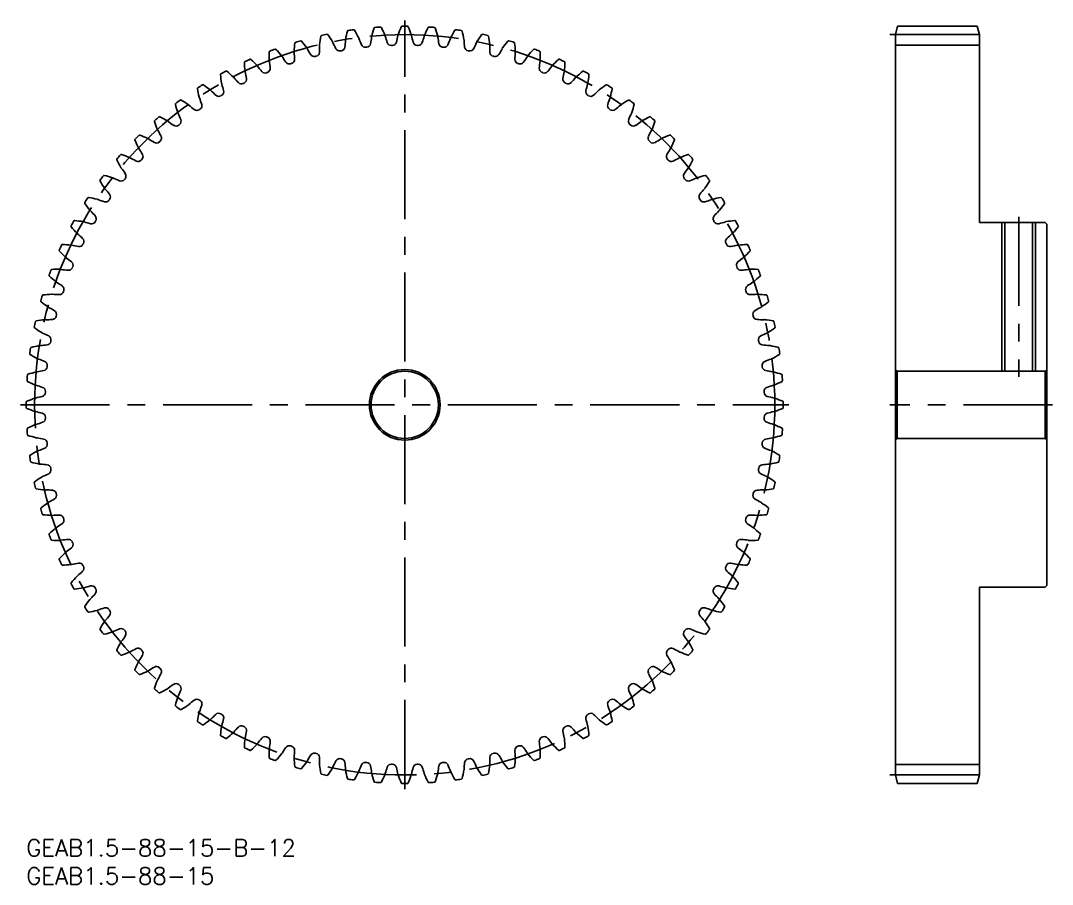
# Model space of a CAD drawing. Extents: x -1 to 183, y -8 to 146.
import ezdxf

# ---------------------------------------------------------------- set-up
doc = ezdxf.new("R2010")
doc.units = 0
doc.header["$LTSCALE"] = 0.5
doc.linetypes.add('CENTER', pattern=[50.8, 31.75, -6.35, 6.35, -6.35])
for name, color, linetype in [('MSM_CENTER', 1, 'CENTER'), ('MSM_CONTINUOUS', 7, 'CONTINUOUS'), ('MSM_NARROW', 5, 'CONTINUOUS'), ('MSM_PART_NUMBER', 7, 'CONTINUOUS')]:
    doc.layers.add(name, color=color, linetype=linetype)
doc.styles.get("Standard").update_dxf_attribs({"font": 'txt.shx', "height": 1, "bigfont": 'bigfont.shx'})

# ---------------------------------------------------------------- blocks, each defined once
blk = doc.blocks.new('*U2')
at = {"layer": 'MSM_PART_NUMBER'}
blk.add_text('GEAB1.5-88-15-B-12', height=3, dxfattribs=at).set_placement((0, -3))
blk = doc.blocks.new('*U3')
at = {"layer": 'MSM_PART_NUMBER'}
blk.add_text('GEAB1.5-88-15', height=3, dxfattribs=at).set_placement((0, -8))

msp = doc.modelspace()

# ---------------------------------------------------------------- linework, layer by layer
at = {"layer": 'MSM_CENTER'}
for p, q in [((67.5, 9), (67.5, 146)), ((154, 143.5), (171, 143.5)), ((177, 111), (177, 82.5)), ((-1, 77.5), (136, 77.5)), ((183, 77.5), (154, 77.5)), ((154, 11.5), (171, 11.5))]:
    msp.add_line(p, q, dxfattribs=at)
msp.add_circle((67.5, 77.5), 66, dxfattribs=at)
at = {"layer": 'MSM_CONTINUOUS'}
for p, q in [((155.4, 145), (155, 143.5)), ((169.6, 145), (155.4, 145)), ((170, 143.5), (169.6, 145)), ((155, 143.5), (155, 11.5)), ((170, 110), (170, 143.5)), ((170, 141.62), (155, 141.62)), ((181.7, 110), (170, 110)), ((174.54, 110), (174.54, 83.5)), ((179.46, 110), (179.46, 83.5)), ((182, 109.7), (181.7, 110)), ((182, 45.3), (182, 109.7)), ((155, 83.8), (155.3, 83.5)), ((155.3, 83.5), (155.3, 71.5)), ((181.7, 83.5), (155.3, 83.5)), ((181.7, 83.5), (182, 83.8)), ((181.7, 83.5), (181.7, 71.5)), ((155.3, 71.5), (155, 71.2)), ((155.3, 71.5), (181.7, 71.5)), ((182, 71.2), (181.7, 71.5)), ((170, 11.5), (170, 45)), ((170, 45), (181.7, 45)), ((181.7, 45), (182, 45.3)), ((170, 13.37), (155, 13.37)), ((155.4, 10), (155, 11.5)), ((170, 11.5), (169.6, 10)), ((169.6, 10), (155.4, 10))]:
    msp.add_line(p, q, dxfattribs=at)
for radius in [6.3, 6]:
    msp.add_circle((67.5, 77.5), radius, dxfattribs=at)
for centre, radius, start, end in [((67.5, 77.5), 67.5, 101.8497, 102.6957), ((53.67, 143.41), 0.15, 35.2028, 101.8497), ((78.55, 138.53), 22, 165.2517, 169.2045), ((57.42, 144.09), 0.15, 98.6048, 165.2517), ((67.5, 77.5), 67.5, 97.7588, 98.6048), ((58.41, 144.23), 0.15, 31.1119, 97.7588), ((39.7, 132.94), 22, 27.1591, 31.1119), ((82.88, 137.59), 22, 161.1608, 165.1136), ((62.2, 144.64), 0.15, 94.5139, 161.1608), ((67.5, 77.5), 67.5, 93.6679, 94.5139), ((63.19, 144.71), 0.15, 27.021, 93.6679), ((43.73, 134.79), 22, 23.0682, 27.021), ((87.13, 136.34), 22, 157.0699, 161.0227), ((67, 144.85), 0.15, 90.423, 157.0699), ((67.5, 77.5), 67.5, 89.577, 90.423), ((68, 144.85), 0.15, 22.9301, 89.577), ((47.87, 136.34), 22, 18.9773, 22.9301), ((91.27, 134.79), 22, 152.979, 156.9318), ((71.81, 144.71), 0.15, 86.3321, 152.979), ((67.5, 77.5), 67.5, 85.4861, 86.3321), ((72.8, 144.64), 0.15, 18.8392, 85.4861), ((52.12, 137.59), 22, 14.8864, 18.8392), ((95.3, 132.94), 22, 148.8881, 152.8409), ((76.59, 144.23), 0.15, 82.2412, 148.8881), ((67.5, 77.5), 67.5, 81.3952, 82.2412), ((77.58, 144.09), 0.15, 14.7483, 81.3952), ((56.45, 138.53), 22, 10.7955, 14.7483), ((81.33, 143.41), 0.15, 78.1503, 144.7972), ((67.5, 77.5), 67.5, 77.3043, 78.1503), ((69.76, 139.48), 22, 173.4335, 177.3864), ((48.05, 141.98), 0.15, 106.7866, 173.4335), ((67.5, 77.5), 67.5, 105.9406, 106.7866), ((49, 142.26), 0.15, 39.2937, 105.9406), ((32.09, 128.42), 22, 35.3409, 39.2937), ((53.56, 141.59), 1.25, 173.2953, 180.8849), ((74.17, 139.16), 22, 169.3426, 173.2955), ((52.7, 143.2), 0.15, 102.6957, 169.3426), ((35.82, 130.82), 22, 31.25, 35.2028), ((53.56, 141.59), 1.25, 23.6605, 31.2502), ((72.61, 149.93), 19.56, 203.6604, 207.233), ((37.4, 143.58), 19.56, 353.2216, 356.7942), ((58.17, 142.42), 1.25, 169.2044, 176.794), ((58.17, 142.42), 1.25, 19.5696, 27.1593), ((77.77, 149.38), 19.56, 199.5695, 203.1421), ((60.47, 141.99), 0.75, 203.1421, 276.2176), ((60.66, 142.01), 0.75, 276.0552, 349.1307), ((42.19, 145.56), 19.56, 349.1307, 352.7033), ((62.82, 142.92), 1.25, 165.1135, 172.7031), ((62.82, 142.92), 1.25, 15.4787, 23.0684), ((82.87, 148.47), 19.56, 195.4785, 199.0511), ((65.09, 142.33), 0.75, 199.0511, 272.1267), ((65.28, 142.34), 0.75, 271.9643, 345.0398), ((47.11, 147.19), 19.56, 345.0398, 348.6124), ((67.5, 143.08), 1.25, 161.0226, 168.6122), ((67.5, 143.08), 1.25, 11.3878, 18.9774), ((87.89, 147.19), 19.56, 191.3876, 194.9602), ((69.72, 142.34), 0.75, 194.9602, 268.0357), ((69.91, 142.33), 0.75, 267.8734, 340.9489), ((52.13, 148.47), 19.56, 340.9489, 344.5215), ((72.18, 142.92), 1.25, 156.9316, 164.5213), ((72.18, 142.92), 1.25, 7.2969, 14.8865), ((92.81, 145.56), 19.56, 187.2967, 190.8693), ((74.34, 142.01), 0.75, 190.8693, 263.9448), ((74.53, 141.99), 0.75, 263.7825, 336.8579), ((57.23, 149.38), 19.56, 336.8579, 340.4305), ((76.83, 142.42), 1.25, 152.8407, 160.4304), ((76.83, 142.42), 1.25, 3.206, 10.7956), ((97.6, 143.58), 19.56, 183.2058, 186.7784), ((62.39, 149.93), 19.56, 332.767, 336.3396), ((81.44, 141.59), 1.25, 148.7498, 156.3395), ((99.18, 130.82), 22, 144.7972, 148.75), ((82.3, 143.2), 0.15, 10.6574, 77.3043), ((60.83, 139.16), 22, 6.7045, 10.6574), ((81.44, 141.59), 1.25, 359.1151, 6.7047), ((102.91, 128.42), 22, 140.7063, 144.6591), ((86, 142.26), 0.15, 74.0594, 140.7063), ((67.5, 77.5), 67.5, 73.2134, 74.0594), ((86.95, 141.98), 0.15, 6.5665, 73.2134), ((65.24, 139.48), 22, 2.6136, 6.5665), ((65.33, 139.48), 22, 177.5245, 181.4773), ((43.5, 140.43), 0.15, 110.8775, 177.5244), ((67.5, 77.5), 67.5, 110.0315, 110.8775), ((44.43, 140.78), 0.15, 43.3846, 110.0315), ((28.55, 125.77), 22, 39.4318, 43.3846), ((49.02, 140.43), 1.25, 177.3862, 184.9758), ((28.3, 138.62), 19.56, 1.4034, 4.976), ((49.02, 140.43), 1.25, 27.7514, 35.3411), ((67.43, 150.11), 19.56, 207.7513, 211.3239), ((51.37, 140.34), 0.75, 211.3239, 284.3994), ((51.55, 140.38), 0.75, 284.237, 357.3125), ((32.76, 141.26), 19.56, 357.3125, 0.8851), ((55.89, 141.33), 0.75, 207.233, 280.3085), ((67.5, 77.5), 64.13, 100.1461, 100.3085), ((56.07, 141.36), 0.75, 280.1461, 353.2216), ((67.5, 77.5), 64.13, 96.0552, 96.2176), ((67.5, 77.5), 64.13, 91.9643, 92.1267), ((67.5, 77.5), 64.13, 87.8733, 88.0357), ((67.5, 77.5), 64.13, 83.7824, 83.9448), ((78.93, 141.36), 0.75, 186.7784, 259.8539), ((67.5, 77.5), 64.13, 79.6915, 79.8539), ((79.11, 141.33), 0.75, 259.6916, 332.767), ((102.24, 141.26), 19.56, 179.1149, 182.6875), ((83.45, 140.38), 0.75, 182.6875, 255.763), ((83.63, 140.34), 0.75, 255.6006, 328.6761), ((67.57, 150.11), 19.56, 328.6761, 332.2487), ((85.98, 140.43), 1.25, 144.6589, 152.2486), ((106.7, 138.62), 19.56, 175.024, 178.5966), ((85.98, 140.43), 1.25, 355.0242, 2.6138), ((106.45, 125.77), 22, 136.6154, 140.5682), ((90.57, 140.78), 0.15, 69.9685, 136.6154), ((67.5, 77.5), 67.5, 69.1225, 69.9685), ((91.5, 140.43), 0.15, 2.4755, 69.1225), ((69.67, 139.48), 22, 358.5227, 2.4755), ((39.07, 138.56), 0.15, 114.9685, 181.6153), ((60.91, 139.17), 22, 181.6154, 185.5682), ((67.5, 77.5), 67.5, 114.1225, 114.9685), ((39.97, 138.97), 0.15, 47.4755, 114.1225), ((25.21, 122.87), 22, 43.5227, 47.4755), ((40.26, 137.16), 1.25, 35.9333, 43.5229), ((44.58, 138.95), 1.25, 181.4771, 189.0667), ((24.04, 135.67), 19.56, 5.4943, 9.0669), ((44.58, 138.95), 1.25, 31.8424, 39.432), ((62.25, 149.92), 19.56, 211.8422, 215.4148), ((46.93, 139.03), 0.75, 215.4148, 288.4903), ((67.5, 77.5), 64.13, 108.3279, 108.4903), ((47.1, 139.08), 0.75, 288.3279, 1.4034), ((67.5, 77.5), 64.13, 104.237, 104.3994), ((67.5, 77.5), 64.13, 75.6006, 75.763), ((87.9, 139.08), 0.75, 178.5966, 251.6721), ((67.5, 77.5), 64.13, 71.5097, 71.6721), ((88.07, 139.03), 0.75, 251.5097, 324.5852), ((72.75, 149.92), 19.56, 324.5852, 328.1578), ((90.42, 138.95), 1.25, 140.568, 148.1576), ((110.96, 135.67), 19.56, 170.9331, 174.5057), ((90.42, 138.95), 1.25, 350.9333, 358.5229), ((94.74, 137.16), 1.25, 136.4771, 144.0667), ((109.79, 122.87), 22, 132.5245, 136.4773), ((95.03, 138.97), 0.15, 65.8775, 132.5245), ((67.5, 77.5), 67.5, 65.0315, 65.8775), ((74.09, 139.17), 22, 354.4318, 358.3846), ((95.93, 138.56), 0.15, 358.3846, 65.0315), ((34.79, 136.37), 0.15, 119.0594, 185.7063), ((56.53, 138.54), 22, 185.7063, 189.6591), ((67.5, 77.5), 67.5, 118.2134, 119.0594), ((35.66, 136.85), 0.15, 51.5665, 118.2134), ((22.08, 119.73), 22, 47.6136, 51.5665), ((40.26, 137.16), 1.25, 185.568, 193.1576), ((20, 132.42), 19.56, 9.5852, 13.1578), ((57.1, 149.36), 19.56, 215.9331, 219.5057), ((42.59, 137.4), 0.75, 219.5057, 292.5812), ((67.5, 77.5), 64.13, 112.4188, 112.5812), ((42.76, 137.47), 0.75, 292.4188, 5.4943), ((92.24, 137.47), 0.75, 174.5057, 247.5812), ((67.5, 77.5), 64.13, 67.4188, 67.5812), ((92.41, 137.4), 0.75, 247.4188, 320.4943), ((77.9, 149.36), 19.56, 320.4943, 324.0669), ((115, 132.42), 19.56, 166.8422, 170.4148), ((94.74, 137.16), 1.25, 346.8424, 354.432), ((112.92, 119.73), 22, 128.4335, 132.3864), ((99.34, 136.85), 0.15, 61.7866, 128.4336), ((67.5, 77.5), 67.5, 60.9406, 61.7866), ((78.47, 138.54), 22, 350.3409, 354.2937), ((100.21, 136.37), 0.15, 354.2937, 60.9406), ((67.5, 77.5), 67.5, 122.3043, 123.1503), ((31.51, 134.43), 0.15, 55.6574, 122.3043), ((19.18, 116.38), 22, 51.7045, 55.6574), ((36.07, 135.06), 1.25, 189.6589, 197.2486), ((16.2, 128.89), 19.56, 13.6761, 17.2487), ((36.07, 135.06), 1.25, 40.0242, 47.6138), ((52, 148.44), 19.56, 220.024, 223.5966), ((38.38, 135.47), 0.75, 223.5966, 296.6721), ((67.5, 77.5), 64.13, 116.5097, 116.6721), ((38.54, 135.55), 0.75, 296.5097, 9.5852), ((96.46, 135.55), 0.75, 170.4148, 243.4903), ((67.5, 77.5), 64.13, 63.3279, 63.4903), ((96.62, 135.47), 0.75, 243.3279, 316.4034), ((83, 148.44), 19.56, 316.4034, 319.976), ((98.93, 135.06), 1.25, 132.3862, 139.9758), ((118.8, 128.89), 19.56, 162.7513, 166.3239), ((98.93, 135.06), 1.25, 342.7514, 350.3411), ((115.82, 116.38), 22, 124.3426, 128.2955), ((103.49, 134.43), 0.15, 57.6957, 124.3427), ((67.5, 77.5), 67.5, 56.8497, 57.6957), ((30.67, 133.89), 0.15, 123.1503, 189.7972), ((52.2, 137.61), 22, 189.7972, 193.75), ((32.04, 132.67), 1.25, 44.1151, 51.7047), ((46.98, 147.15), 19.56, 224.1149, 227.6875), ((34.32, 133.25), 0.75, 227.6875, 300.763), ((67.5, 77.5), 64.13, 120.6006, 120.763), ((34.48, 133.34), 0.75, 300.6006, 13.6761), ((100.52, 133.34), 0.75, 166.3239, 239.3994), ((67.5, 77.5), 64.13, 59.237, 59.3994), ((100.68, 133.25), 0.75, 239.237, 312.3125), ((88.02, 147.15), 19.56, 312.3125, 315.8851), ((102.96, 132.67), 1.25, 128.2953, 135.8849), ((82.8, 137.61), 22, 346.25, 350.2028), ((104.33, 133.89), 0.15, 350.2028, 56.8497), ((26.74, 131.12), 0.15, 127.2412, 193.8881), ((47.95, 136.36), 22, 193.8881, 197.8409), ((67.5, 77.5), 67.5, 126.3952, 127.2412), ((27.54, 131.71), 0.15, 59.7484, 126.3952), ((16.53, 112.84), 22, 55.7955, 59.7483), ((28.2, 130), 1.25, 48.206, 55.7956), ((42.06, 145.51), 19.56, 228.2058, 231.7784), ((32.04, 132.67), 1.25, 193.7498, 201.3395), ((12.67, 125.1), 19.56, 17.767, 21.3396), ((30.58, 130.84), 0.75, 304.6915, 17.767), ((104.42, 130.84), 0.75, 162.233, 235.3085), ((122.33, 125.1), 19.56, 158.6604, 162.233), ((102.96, 132.67), 1.25, 338.6605, 346.2502), ((92.94, 145.51), 19.56, 308.2216, 311.7942), ((106.8, 130), 1.25, 124.2044, 131.794), ((118.47, 112.84), 22, 120.2517, 124.2045), ((107.46, 131.71), 0.15, 53.6048, 120.2518), ((67.5, 77.5), 67.5, 52.7588, 53.6048), ((87.05, 136.36), 22, 342.1591, 346.1119), ((108.26, 131.12), 0.15, 346.1119, 52.7588), ((67.5, 77.5), 67.5, 130.4861, 131.3321), ((23.77, 128.72), 0.15, 63.8392, 130.4861), ((14.14, 109.11), 22, 59.8864, 63.8392), ((28.2, 130), 1.25, 197.8407, 205.4304), ((9.41, 121.07), 19.56, 21.8579, 25.4305), ((30.42, 130.74), 0.75, 231.7784, 304.8539), ((67.5, 77.5), 64.13, 124.6915, 124.8539), ((67.5, 77.5), 64.13, 55.1461, 55.3085), ((104.58, 130.74), 0.75, 235.1461, 308.2216), ((125.59, 121.07), 19.56, 154.5695, 158.1421), ((106.8, 130), 1.25, 334.5696, 342.1593), ((120.86, 109.11), 22, 116.1608, 120.1136), ((111.23, 128.72), 0.15, 49.5139, 116.1608), ((67.5, 77.5), 67.5, 48.6679, 49.5139), ((23.02, 128.07), 0.15, 131.3321, 197.979), ((43.8, 134.82), 22, 197.979, 201.9318), ((24.55, 127.07), 1.25, 52.2969, 59.8865), ((37.27, 143.52), 19.56, 232.2967, 235.8693), ((26.72, 127.96), 0.75, 235.8693, 308.9448), ((67.5, 77.5), 64.13, 128.7824, 128.9448), ((26.86, 128.07), 0.75, 308.7824, 21.8579), ((108.14, 128.07), 0.75, 158.1421, 231.2176), ((67.5, 77.5), 64.13, 51.0552, 51.2176), ((108.28, 127.96), 0.75, 231.0552, 304.1307), ((97.73, 143.52), 19.56, 304.1307, 307.7033), ((110.45, 127.07), 1.25, 120.1135, 127.7031), ((91.2, 134.82), 22, 338.0682, 342.021), ((111.98, 128.07), 0.15, 342.021, 48.6679), ((67.5, 77.5), 67.5, 134.577, 135.423), ((20.23, 125.47), 0.15, 67.9302, 134.577), ((12.02, 105.22), 22, 63.9773, 67.9301), ((24.55, 127.07), 1.25, 201.9316, 209.5213), ((6.45, 116.82), 19.56, 25.9489, 29.5215), ((23.36, 125.04), 0.75, 312.8733, 25.9489), ((111.64, 125.04), 0.75, 154.0511, 227.1267), ((128.55, 116.82), 19.56, 150.4785, 154.0511), ((110.45, 127.07), 1.25, 330.4787, 338.0684), ((122.98, 105.22), 22, 112.0699, 116.0227), ((114.77, 125.47), 0.15, 45.423, 112.0699), ((67.5, 77.5), 67.5, 44.577, 45.423), ((19.53, 124.77), 0.15, 135.423, 202.0699), ((39.78, 132.98), 22, 202.0699, 206.0227), ((21.12, 123.88), 1.25, 206.0226, 213.6122), ((21.12, 123.88), 1.25, 56.3878, 63.9774), ((32.64, 141.2), 19.56, 236.3876, 239.9602), ((23.23, 124.92), 0.75, 239.9602, 313.0357), ((67.5, 77.5), 64.13, 132.8733, 133.0357), ((67.5, 77.5), 64.13, 46.9643, 47.1267), ((111.77, 124.92), 0.75, 226.9643, 300.0398), ((102.36, 141.2), 19.56, 300.0398, 303.6124), ((113.88, 123.88), 1.25, 116.0226, 123.6122), ((113.88, 123.88), 1.25, 326.3878, 333.9774), ((95.22, 132.98), 22, 333.9773, 337.9301), ((115.47, 124.77), 0.15, 337.9301, 44.577), ((67.5, 77.5), 67.5, 138.6679, 139.5139), ((16.93, 121.98), 0.15, 72.021, 138.6679), ((10.18, 101.2), 22, 68.0682, 72.021), ((17.93, 120.45), 1.25, 60.4787, 68.0684), ((28.18, 138.55), 19.56, 240.4785, 244.0511), ((3.8, 112.36), 19.56, 30.0398, 33.6124), ((20.08, 121.77), 0.75, 316.9643, 30.0398), ((114.92, 121.77), 0.75, 149.9602, 223.0357), ((131.2, 112.36), 19.56, 146.3876, 149.9602), ((106.82, 138.55), 19.56, 295.9489, 299.5215), ((117.07, 120.45), 1.25, 111.9316, 119.5213), ((124.82, 101.2), 22, 107.979, 111.9318), ((118.07, 121.98), 0.15, 41.3321, 107.979), ((67.5, 77.5), 67.5, 40.4861, 41.3321), ((16.28, 121.23), 0.15, 139.5139, 206.1608), ((35.89, 130.86), 22, 206.1608, 210.1136), ((17.93, 120.45), 1.25, 210.1135, 217.7031), ((1.48, 107.73), 19.56, 34.1307, 37.7033), ((19.96, 121.64), 0.75, 244.0511, 317.1267), ((67.5, 77.5), 64.13, 136.9643, 137.1267), ((67.5, 77.5), 64.13, 42.8733, 43.0357), ((115.04, 121.64), 0.75, 222.8734, 295.9489), ((133.52, 107.73), 19.56, 142.2967, 145.8693), ((117.07, 120.45), 1.25, 322.2969, 329.8865), ((99.11, 130.86), 22, 329.8864, 333.8392), ((118.72, 121.23), 0.15, 333.8392, 40.4861), ((67.5, 77.5), 67.5, 142.7588, 143.6048), ((13.88, 118.26), 0.15, 76.1121, 142.7588), ((8.64, 97.05), 22, 72.1591, 76.1119), ((15, 116.8), 1.25, 64.5696, 72.1593), ((23.93, 135.59), 19.56, 244.5695, 248.1421), ((67.5, 77.5), 64.13, 141.0552, 141.2176), ((17.04, 118.28), 0.75, 321.0552, 34.1307), ((117.96, 118.28), 0.75, 145.8693, 218.9448), ((67.5, 77.5), 64.13, 38.7824, 38.9448), ((111.07, 135.59), 19.56, 291.8579, 295.4305), ((120, 116.8), 1.25, 107.8407, 115.4304), ((126.36, 97.05), 22, 103.8881, 107.8409), ((121.12, 118.26), 0.15, 37.2412, 103.8881), ((67.5, 77.5), 67.5, 36.3952, 37.2412), ((13.29, 117.46), 0.15, 143.6048, 210.2518), ((32.16, 128.47), 22, 210.2517, 214.2045), ((15, 116.8), 1.25, 214.2044, 221.794), ((-0.51, 102.94), 19.56, 38.2216, 41.7942), ((16.93, 118.14), 0.75, 248.1421, 321.2176), ((118.07, 118.14), 0.75, 218.7825, 291.8579), ((135.51, 102.94), 19.56, 138.2058, 141.7784), ((120, 116.8), 1.25, 318.206, 325.7956), ((102.84, 128.47), 22, 325.7955, 329.7483), ((121.71, 117.46), 0.15, 329.7483, 36.3952), ((67.5, 77.5), 67.5, 146.8497, 147.6957), ((11.11, 114.33), 0.15, 80.203, 146.8497), ((7.39, 92.8), 22, 76.25, 80.2028), ((12.33, 112.96), 1.25, 68.6605, 76.2502), ((19.9, 132.33), 19.56, 248.6604, 252.233), ((67.5, 77.5), 64.13, 145.1461, 145.3085), ((14.26, 114.58), 0.75, 325.1461, 38.2216), ((120.74, 114.58), 0.75, 141.7784, 214.8539), ((67.5, 77.5), 64.13, 34.6915, 34.8539), ((115.1, 132.33), 19.56, 287.767, 291.3396), ((122.67, 112.96), 1.25, 103.7498, 111.3395), ((127.61, 92.8), 22, 99.7972, 103.75), ((123.89, 114.33), 0.15, 33.1503, 99.7972), ((67.5, 77.5), 67.5, 32.3043, 33.1503), ((10.57, 113.49), 0.15, 147.6957, 214.3427), ((28.62, 125.82), 22, 214.3426, 218.2955), ((14.16, 114.42), 0.75, 252.233, 325.3085), ((120.84, 114.42), 0.75, 214.6916, 287.767), ((106.38, 125.82), 22, 321.7045, 325.6574), ((124.43, 113.49), 0.15, 325.6575, 32.3043), ((12.33, 112.96), 1.25, 218.2953, 225.8849), ((-2.15, 98.02), 19.56, 42.3125, 45.8851), ((11.75, 110.68), 0.75, 329.237, 42.3125), ((123.25, 110.68), 0.75, 137.6875, 210.763), ((137.15, 98.02), 19.56, 134.1149, 137.6875), ((122.67, 112.96), 1.25, 314.1151, 321.7047), ((8.15, 109.34), 0.15, 151.7866, 218.4336), ((67.5, 77.5), 67.5, 150.9406, 151.7866), ((25.27, 122.92), 22, 218.4335, 222.3864), ((8.63, 110.21), 0.15, 84.2939, 150.9406), ((6.46, 88.47), 22, 80.3409, 84.2937), ((9.94, 108.93), 1.25, 72.7514, 80.3411), ((16.11, 128.8), 19.56, 252.7513, 256.3239), ((11.66, 110.52), 0.75, 256.3239, 329.3994), ((67.5, 77.5), 64.13, 149.237, 149.3994), ((67.5, 77.5), 64.13, 30.6006, 30.763), ((123.34, 110.52), 0.75, 210.6006, 283.6761), ((118.89, 128.8), 19.56, 283.6761, 287.2487), ((125.06, 108.93), 1.25, 99.6589, 107.2486), ((128.54, 88.47), 22, 95.7063, 99.6591), ((109.73, 122.92), 22, 317.6136, 321.5665), ((126.37, 110.21), 0.15, 29.0594, 95.7063), ((67.5, 77.5), 67.5, 28.2134, 29.0594), ((126.85, 109.34), 0.15, 321.5665, 28.2134), ((9.94, 108.93), 1.25, 222.3862, 229.9758), ((-3.44, 93), 19.56, 46.4034, 49.976), ((9.53, 106.62), 0.75, 333.3279, 46.4034), ((125.47, 106.62), 0.75, 133.5966, 206.6721), ((138.44, 93), 19.56, 130.024, 133.5966), ((125.06, 108.93), 1.25, 310.0242, 317.6138), ((6.03, 105.03), 0.15, 155.8775, 222.5245), ((67.5, 77.5), 67.5, 155.0315, 155.8775), ((22.13, 119.79), 22, 222.5245, 226.4773), ((6.44, 105.93), 0.15, 88.3846, 155.0315), ((5.83, 84.09), 22, 84.4318, 88.3846), ((7.84, 104.74), 1.25, 76.8424, 84.432), ((12.58, 125), 19.56, 256.8422, 260.4148), ((9.45, 106.46), 0.75, 260.4148, 333.4903), ((67.5, 77.5), 64.13, 153.3279, 153.4903), ((67.5, 77.5), 64.13, 26.5097, 26.6721), ((125.55, 106.46), 0.75, 206.5097, 279.5852), ((122.42, 125), 19.56, 279.5852, 283.1578), ((127.16, 104.74), 1.25, 95.568, 103.1576), ((129.17, 84.09), 22, 91.6154, 95.5682), ((112.87, 119.79), 22, 313.5227, 317.4755), ((128.56, 105.93), 0.15, 24.9685, 91.6154), ((67.5, 77.5), 67.5, 24.1225, 24.9685), ((128.97, 105.03), 0.15, 317.4755, 24.1225), ((7.84, 104.74), 1.25, 226.4771, 234.0667), ((-4.36, 87.9), 19.56, 50.4943, 54.0669), ((139.36, 87.9), 19.56, 125.9331, 129.5057), ((127.16, 104.74), 1.25, 305.9333, 313.5229), ((67.5, 77.5), 67.5, 159.1225, 159.9685), ((4.57, 101.5), 0.15, 92.4757, 159.1225), ((5.52, 79.67), 22, 88.5227, 92.4755), ((6.05, 100.42), 1.25, 80.9333, 88.5229), ((9.33, 120.96), 19.56, 260.9331, 264.5057), ((7.53, 102.24), 0.75, 264.5057, 337.5812), ((7.6, 102.41), 0.75, 337.4188, 50.4943), ((67.5, 77.5), 64.13, 157.4188, 157.5812), ((127.4, 102.41), 0.75, 129.5057, 202.5812), ((67.5, 77.5), 64.13, 22.4188, 22.5812), ((127.47, 102.24), 0.75, 202.4188, 275.4943), ((125.67, 120.96), 19.56, 275.4943, 279.0669), ((128.95, 100.42), 1.25, 91.4771, 99.0667), ((129.48, 79.67), 22, 87.5245, 91.4773), ((130.43, 101.5), 0.15, 20.8775, 87.5245), ((67.5, 77.5), 67.5, 20.0315, 20.8775), ((4.22, 100.57), 0.15, 159.9685, 226.6154), ((19.23, 116.45), 22, 226.6154, 230.5682), ((6.05, 100.42), 1.25, 230.568, 238.1576), ((-4.92, 82.75), 19.56, 54.5852, 58.1578), ((139.92, 82.75), 19.56, 121.8422, 125.4148), ((128.95, 100.42), 1.25, 301.8424, 309.432), ((115.77, 116.45), 22, 309.4318, 313.3846), ((130.78, 100.57), 0.15, 313.3846, 20.0315), ((5.92, 97.9), 0.75, 268.5966, 341.6721), ((5.97, 98.07), 0.75, 341.5097, 54.5852), ((67.5, 77.5), 64.13, 161.5097, 161.6721), ((129.03, 98.07), 0.75, 125.4148, 198.4903), ((67.5, 77.5), 64.13, 18.3279, 18.4903), ((129.08, 97.9), 0.75, 198.3279, 271.4034), ((2.74, 96), 0.15, 164.0594, 230.7063), ((67.5, 77.5), 67.5, 163.2134, 164.0594), ((16.58, 112.91), 22, 230.7063, 234.6591), ((3.02, 96.95), 0.15, 96.5666, 163.2134), ((5.52, 75.24), 22, 92.6136, 96.5665), ((4.57, 95.98), 1.25, 85.0242, 92.6138), ((6.38, 116.7), 19.56, 265.024, 268.5966), ((128.62, 116.7), 19.56, 271.4034, 274.976), ((130.43, 95.98), 1.25, 87.3862, 94.9758), ((129.48, 75.24), 22, 83.4335, 87.3864), ((118.42, 112.91), 22, 305.3409, 309.2937), ((131.98, 96.95), 0.15, 16.7866, 83.4335), ((67.5, 77.5), 67.5, 15.9406, 16.7866), ((132.26, 96), 0.15, 309.2939, 15.9406), ((4.57, 95.98), 1.25, 234.6589, 242.2486), ((-5.11, 77.57), 19.56, 58.6761, 62.2487), ((4.66, 93.63), 0.75, 345.6006, 58.6761), ((130.34, 93.63), 0.75, 121.3239, 194.3994), ((140.11, 77.57), 19.56, 117.7513, 121.3239), ((130.43, 95.98), 1.25, 297.7514, 305.3411), ((67.5, 77.5), 67.5, 167.3043, 168.1503), ((1.8, 92.3), 0.15, 100.6575, 167.3043), ((5.84, 70.83), 22, 96.7045, 100.6574), ((3.41, 91.44), 1.25, 89.1151, 96.7047), ((3.74, 112.24), 19.56, 269.1149, 272.6875), ((4.62, 93.45), 0.75, 272.6875, 345.763), ((67.5, 77.5), 64.13, 165.6006, 165.763), ((67.5, 77.5), 64.13, 14.237, 14.3994), ((130.38, 93.45), 0.75, 194.237, 267.3125), ((131.26, 112.24), 19.56, 267.3125, 270.8851), ((131.59, 91.44), 1.25, 83.2953, 90.8849), ((129.16, 70.83), 22, 79.3426, 83.2955), ((133.2, 92.3), 0.15, 12.6957, 79.3426), ((67.5, 77.5), 67.5, 11.8497, 12.6957), ((1.59, 91.33), 0.15, 168.1503, 234.7972), ((14.18, 109.18), 22, 234.7972, 238.75), ((3.41, 91.44), 1.25, 238.7498, 246.3395), ((-4.93, 72.39), 19.56, 62.767, 66.3396), ((139.93, 72.39), 19.56, 113.6604, 117.233), ((131.59, 91.44), 1.25, 293.6605, 301.2502), ((120.82, 109.18), 22, 301.25, 305.2028), ((133.41, 91.33), 0.15, 305.2028, 11.8497), ((3.64, 88.93), 0.75, 276.7784, 349.8539), ((3.67, 89.11), 0.75, 349.6915, 62.767), ((67.5, 77.5), 64.13, 169.6915, 169.8539), ((131.33, 89.11), 0.75, 117.233, 190.3085), ((67.5, 77.5), 64.13, 10.1461, 10.3085), ((131.36, 88.93), 0.75, 190.1461, 263.2216), ((67.5, 77.5), 67.5, 171.3952, 172.2412), ((0.77, 86.59), 0.15, 172.2412, 238.8881), ((0.91, 87.58), 0.15, 104.7483, 171.3952), ((6.47, 66.45), 22, 100.7955, 104.7483), ((2.58, 86.83), 1.25, 93.206, 100.7956), ((1.42, 107.6), 19.56, 273.2058, 276.7784), ((133.58, 107.6), 19.56, 263.2216, 266.7942), ((132.42, 86.83), 1.25, 79.2044, 86.794), ((128.53, 66.45), 22, 75.2517, 79.2045), ((134.09, 87.58), 0.15, 8.6048, 75.2517), ((67.5, 77.5), 67.5, 7.7588, 8.6048), ((134.23, 86.59), 0.15, 301.1119, 7.7588), ((12.06, 105.3), 22, 238.8881, 242.8409), ((2.58, 86.83), 1.25, 242.8407, 250.4304), ((-4.38, 67.23), 19.56, 66.8579, 70.4305), ((3.01, 84.53), 0.75, 353.7824, 66.8579), ((131.99, 84.53), 0.75, 113.1421, 186.2176), ((139.38, 67.23), 19.56, 109.5695, 113.1421), ((132.42, 86.83), 1.25, 289.5696, 297.1593), ((122.94, 105.3), 22, 297.1591, 301.1119), ((67.5, 77.5), 67.5, 175.4861, 176.3321), ((0.36, 82.8), 0.15, 108.8392, 175.4861), ((7.41, 62.12), 22, 104.8864, 108.8392), ((2.08, 82.18), 1.25, 97.2969, 104.8865), ((-0.56, 102.81), 19.56, 277.2967, 280.8693), ((2.99, 84.34), 0.75, 280.8693, 353.9448), ((67.5, 77.5), 64.13, 173.7824, 173.9448), ((67.5, 77.5), 64.13, 6.0552, 6.2176), ((132.01, 84.34), 0.75, 186.0552, 259.1307), ((135.56, 102.81), 19.56, 259.1307, 262.7033), ((132.92, 82.18), 1.25, 75.1135, 82.7031), ((127.59, 62.12), 22, 71.1608, 75.1136), ((134.64, 82.8), 0.15, 4.5139, 71.1608), ((67.5, 77.5), 67.5, 3.6679, 4.5139), ((0.29, 81.81), 0.15, 176.3321, 242.979), ((10.21, 101.27), 22, 242.979, 246.9318), ((2.08, 82.18), 1.25, 246.9316, 254.5213), ((-3.47, 62.13), 19.56, 70.9489, 74.5215), ((138.47, 62.13), 19.56, 105.4785, 109.0511), ((132.92, 82.18), 1.25, 285.4787, 293.0684), ((124.79, 101.27), 22, 293.0682, 297.021), ((134.71, 81.81), 0.15, 297.021, 3.6679), ((2.66, 79.72), 0.75, 284.9602, 358.0357), ((2.67, 79.91), 0.75, 357.8734, 70.9489), ((67.5, 77.5), 64.13, 177.8733, 178.0357), ((132.33, 79.91), 0.75, 109.0511, 182.1267), ((67.5, 77.5), 64.13, 1.9643, 2.1267), ((132.34, 79.72), 0.75, 181.9643, 255.0398), ((0.15, 78), 0.15, 112.9301, 179.577), ((67.5, 77.5), 67.5, 179.577, 180.423), ((8.66, 57.87), 22, 108.9773, 112.9301), ((1.92, 77.5), 1.25, 101.3878, 108.9774), ((-2.19, 97.89), 19.56, 281.3876, 284.9602), ((137.19, 97.89), 19.56, 255.0398, 258.6124), ((133.08, 77.5), 1.25, 71.0226, 78.6122), ((126.34, 57.87), 22, 67.0699, 71.0227), ((134.85, 78), 0.15, 0.423, 67.0699), ((67.5, 77.5), 67.5, 359.577, 0.423), ((0.15, 77), 0.15, 180.423, 247.0699), ((8.66, 97.13), 22, 247.0699, 251.0227), ((1.92, 77.5), 1.25, 251.0226, 258.6122), ((-2.19, 57.11), 19.56, 75.0398, 78.6124), ((2.66, 75.28), 0.75, 1.9643, 75.0398), ((132.34, 75.28), 0.75, 104.9602, 178.0357), ((137.19, 57.11), 19.56, 101.3876, 104.9602), ((133.08, 77.5), 1.25, 281.3878, 288.9774), ((126.34, 97.13), 22, 288.9773, 292.9301), ((134.85, 77), 0.15, 292.9302, 359.577), ((10.21, 53.73), 22, 113.0682, 117.021), ((2.08, 72.82), 1.25, 105.4787, 113.0684), ((-3.47, 92.87), 19.56, 285.4785, 289.0511), ((2.67, 75.09), 0.75, 289.0511, 2.1267), ((67.5, 77.5), 64.13, 181.9643, 182.1267), ((67.5, 77.5), 64.13, 357.8733, 358.0357), ((132.33, 75.09), 0.75, 177.8734, 250.9489), ((138.47, 92.87), 19.56, 250.9489, 254.5215), ((132.92, 72.82), 1.25, 66.9316, 74.5213), ((124.79, 53.73), 22, 62.979, 66.9318), ((0.29, 73.19), 0.15, 117.021, 183.6679), ((67.5, 77.5), 67.5, 183.6679, 184.5139), ((0.36, 72.2), 0.15, 184.5139, 251.1608), ((7.41, 92.88), 22, 251.1608, 255.1136), ((127.59, 92.88), 22, 284.8864, 288.8392), ((134.64, 72.2), 0.15, 288.8393, 355.4861), ((134.71, 73.19), 0.15, 356.3321, 62.979), ((67.5, 77.5), 67.5, 355.4861, 356.3321), ((2.08, 72.82), 1.25, 255.1135, 262.7031), ((-0.56, 52.19), 19.56, 79.1307, 82.7033), ((2.99, 70.66), 0.75, 6.0552, 79.1307), ((3.01, 70.47), 0.75, 293.1421, 6.2176), ((67.5, 77.5), 64.13, 186.0552, 186.2176), ((131.99, 70.47), 0.75, 173.7825, 246.8579), ((67.5, 77.5), 64.13, 353.7824, 353.9448), ((132.01, 70.66), 0.75, 100.8693, 173.9448), ((135.56, 52.19), 19.56, 97.2967, 100.8693), ((132.92, 72.82), 1.25, 277.2969, 284.8865), ((0.77, 68.41), 0.15, 121.1121, 187.7588), ((67.5, 77.5), 67.5, 187.7588, 188.6048), ((12.06, 49.7), 22, 117.1591, 121.1119), ((2.58, 68.17), 1.25, 109.5696, 117.1593), ((-4.38, 87.77), 19.56, 289.5695, 293.1421), ((139.38, 87.77), 19.56, 246.8579, 250.4305), ((132.42, 68.17), 1.25, 62.8407, 70.4304), ((122.94, 49.7), 22, 58.8881, 62.8409), ((67.5, 77.5), 67.5, 351.3952, 352.2412), ((134.23, 68.41), 0.15, 352.2412, 58.8881), ((0.91, 67.42), 0.15, 188.6048, 255.2517), ((6.47, 88.55), 22, 255.2517, 259.2045), ((2.58, 68.17), 1.25, 259.2044, 266.794), ((1.42, 47.4), 19.56, 83.2216, 86.7942), ((3.64, 66.07), 0.75, 10.1461, 83.2216), ((131.36, 66.07), 0.75, 96.7784, 169.8539), ((133.58, 47.4), 19.56, 93.2058, 96.7784), ((132.42, 68.17), 1.25, 273.206, 280.7956), ((128.53, 88.55), 22, 280.7955, 284.7483), ((134.09, 67.42), 0.15, 284.7483, 351.3952), ((14.18, 45.82), 22, 121.25, 125.2028), ((3.41, 63.56), 1.25, 113.6605, 121.2502), ((-4.93, 82.61), 19.56, 293.6604, 297.233), ((3.67, 65.89), 0.75, 297.233, 10.3085), ((67.5, 77.5), 64.13, 190.1461, 190.3085), ((131.33, 65.89), 0.75, 169.6916, 242.767), ((67.5, 77.5), 64.13, 349.6915, 349.8539), ((139.93, 82.61), 19.56, 242.767, 246.3396), ((131.59, 63.56), 1.25, 58.7498, 66.3395), ((120.82, 45.82), 22, 54.7972, 58.75), ((1.59, 63.67), 0.15, 125.2028, 191.8497), ((67.5, 77.5), 67.5, 191.8497, 192.6957), ((1.8, 62.7), 0.15, 192.6957, 259.3426), ((133.2, 62.7), 0.15, 280.6574, 347.3043), ((67.5, 77.5), 67.5, 347.3043, 348.1503), ((133.41, 63.67), 0.15, 348.1503, 54.7972), ((5.84, 84.17), 22, 259.3426, 263.2955), ((3.41, 63.56), 1.25, 263.2953, 270.8849), ((3.74, 42.76), 19.56, 87.3125, 90.8851), ((-5.11, 77.43), 19.56, 297.7513, 301.3239), ((4.62, 61.55), 0.75, 14.237, 87.3125), ((4.66, 61.37), 0.75, 301.3239, 14.3994), ((67.5, 77.5), 64.13, 194.237, 194.3994), ((130.34, 61.37), 0.75, 165.6006, 238.6761), ((67.5, 77.5), 64.13, 345.6006, 345.763), ((130.38, 61.55), 0.75, 92.6875, 165.763), ((140.11, 77.43), 19.56, 238.6761, 242.2487), ((131.26, 42.76), 19.56, 89.1149, 92.6875), ((131.59, 63.56), 1.25, 269.1151, 276.7047), ((129.16, 84.17), 22, 276.7045, 280.6574), ((2.74, 59), 0.15, 129.2937, 195.9406), ((67.5, 77.5), 67.5, 195.9406, 196.7866), ((16.58, 42.09), 22, 125.3409, 129.2937), ((4.57, 59.02), 1.25, 117.7514, 125.3411), ((130.43, 59.02), 1.25, 54.6589, 62.2486), ((118.42, 42.09), 22, 50.7063, 54.6591), ((67.5, 77.5), 67.5, 343.2134, 344.0594), ((132.26, 59), 0.15, 344.0594, 50.7063), ((3.02, 58.05), 0.15, 196.7866, 263.4335), ((5.52, 79.76), 22, 263.4335, 267.3864), ((4.57, 59.02), 1.25, 267.3862, 274.9758), ((6.38, 38.3), 19.56, 91.4034, 94.976), ((5.92, 57.1), 0.75, 18.3279, 91.4034), ((5.97, 56.93), 0.75, 305.4148, 18.4903), ((67.5, 77.5), 64.13, 198.3279, 198.4903), ((129.03, 56.93), 0.75, 161.5097, 234.5852), ((67.5, 77.5), 64.13, 341.5097, 341.6721), ((129.08, 57.1), 0.75, 88.5966, 161.6721), ((128.62, 38.3), 19.56, 85.024, 88.5966), ((130.43, 59.02), 1.25, 265.0242, 272.6138), ((129.48, 79.76), 22, 272.6136, 276.5664), ((131.98, 58.05), 0.15, 276.5663, 343.2134), ((19.23, 38.55), 22, 129.4318, 133.3846), ((6.05, 54.58), 1.25, 121.8424, 129.432), ((-4.92, 72.25), 19.56, 301.8422, 305.4148), ((139.92, 72.25), 19.56, 234.5852, 238.1578), ((128.95, 54.58), 1.25, 50.568, 58.1576), ((115.77, 38.55), 22, 46.6154, 50.5682), ((4.22, 54.43), 0.15, 133.3846, 200.0315), ((67.5, 77.5), 67.5, 200.0315, 200.8775), ((4.57, 53.5), 0.15, 200.8775, 267.5244), ((9.33, 34.04), 19.56, 95.4943, 99.0669), ((7.53, 52.76), 0.75, 22.4188, 95.4943), ((127.47, 52.76), 0.75, 84.5057, 157.5812), ((125.67, 34.04), 19.56, 80.9331, 84.5057), ((130.43, 53.5), 0.15, 272.4755, 339.1225), ((67.5, 77.5), 67.5, 339.1225, 339.9685), ((130.78, 54.43), 0.15, 339.9685, 46.6154), ((5.52, 75.33), 22, 267.5245, 271.4773), ((6.05, 54.58), 1.25, 271.4771, 279.0667), ((-4.36, 67.1), 19.56, 305.9331, 309.5057), ((7.6, 52.59), 0.75, 309.5057, 22.5812), ((67.5, 77.5), 64.13, 202.4188, 202.5812), ((127.4, 52.59), 0.75, 157.4188, 230.4943), ((67.5, 77.5), 64.13, 337.4188, 337.5812), ((139.36, 67.1), 19.56, 230.4943, 234.0669), ((128.95, 54.58), 1.25, 260.9333, 268.5229), ((129.48, 75.33), 22, 268.5227, 272.4755), ((6.03, 49.97), 0.15, 137.4755, 204.1225), ((67.5, 77.5), 67.5, 204.1225, 204.9685), ((22.13, 35.21), 22, 133.5227, 137.4755), ((7.84, 50.26), 1.25, 125.9333, 133.5229), ((127.16, 50.26), 1.25, 46.4771, 54.0667), ((112.87, 35.21), 22, 42.5245, 46.4773), ((67.5, 77.5), 67.5, 335.0315, 335.8775), ((128.97, 49.97), 0.15, 335.8775, 42.5245), ((6.44, 49.07), 0.15, 204.9685, 271.6153), ((5.83, 70.91), 22, 271.6154, 275.5682), ((7.84, 50.26), 1.25, 275.568, 283.1576), ((12.58, 30), 19.56, 99.5852, 103.1578), ((9.45, 48.54), 0.75, 26.5097, 99.5852), ((9.53, 48.38), 0.75, 313.5966, 26.6721), ((67.5, 77.5), 64.13, 206.5097, 206.6721), ((125.47, 48.38), 0.75, 153.3279, 226.4034), ((67.5, 77.5), 64.13, 333.3279, 333.4903), ((125.55, 48.54), 0.75, 80.4148, 153.4903), ((122.42, 30), 19.56, 76.8422, 80.4148), ((127.16, 50.26), 1.25, 256.8424, 264.432), ((129.17, 70.91), 22, 264.4318, 268.3846), ((128.56, 49.07), 0.15, 268.3846, 335.0315), ((25.27, 32.08), 22, 137.6136, 141.5665), ((9.94, 46.07), 1.25, 130.0242, 137.6138), ((-3.44, 62), 19.56, 310.024, 313.5966), ((138.44, 62), 19.56, 226.4034, 229.976), ((125.06, 46.07), 1.25, 42.3862, 49.9758), ((109.73, 32.08), 22, 38.4335, 42.3864), ((8.15, 45.66), 0.15, 141.5665, 208.2134), ((67.5, 77.5), 67.5, 208.2134, 209.0594), ((8.63, 44.79), 0.15, 209.0594, 275.7063), ((6.46, 66.53), 22, 275.7063, 279.6591), ((9.94, 46.07), 1.25, 279.6589, 287.2486), ((16.11, 26.2), 19.56, 103.6761, 107.2487), ((11.66, 44.48), 0.75, 30.6006, 103.6761), ((67.5, 77.5), 64.13, 210.6006, 210.763), ((11.75, 44.32), 0.75, 317.6875, 30.763), ((123.25, 44.32), 0.75, 149.237, 222.3125), ((67.5, 77.5), 64.13, 329.237, 329.3994), ((123.34, 44.48), 0.75, 76.3239, 149.3994), ((118.89, 26.2), 19.56, 72.7513, 76.3239), ((125.06, 46.07), 1.25, 252.7514, 260.3411), ((128.54, 66.53), 22, 260.3409, 264.2937), ((126.37, 44.79), 0.15, 264.2937, 330.9406), ((67.5, 77.5), 67.5, 330.9406, 331.7866), ((126.85, 45.66), 0.15, 331.7866, 38.4336), ((28.62, 29.18), 22, 141.7045, 145.6574), ((12.33, 42.04), 1.25, 134.1151, 141.7047), ((-2.15, 56.98), 19.56, 314.1149, 317.6875), ((137.15, 56.98), 19.56, 222.3125, 225.8851), ((122.67, 42.04), 1.25, 38.2953, 45.8849), ((106.38, 29.18), 22, 34.3426, 38.2955), ((10.57, 41.51), 0.15, 145.6574, 212.3043), ((67.5, 77.5), 67.5, 212.3043, 213.1503), ((11.11, 40.67), 0.15, 213.1503, 279.7972), ((7.39, 62.2), 22, 279.7972, 283.75), ((12.33, 42.04), 1.25, 283.7498, 291.3395), ((19.9, 22.67), 19.56, 107.767, 111.3396), ((14.16, 40.58), 0.75, 34.6915, 107.767), ((67.5, 77.5), 64.13, 214.6915, 214.8539), ((14.26, 40.42), 0.75, 321.7784, 34.8539), ((120.74, 40.42), 0.75, 145.1461, 218.2216), ((67.5, 77.5), 64.13, 325.1461, 325.3085), ((120.84, 40.58), 0.75, 72.233, 145.3085), ((115.1, 22.67), 19.56, 68.6604, 72.233), ((122.67, 42.04), 1.25, 248.6605, 256.2502), ((127.61, 62.2), 22, 256.25, 260.2028), ((123.89, 40.67), 0.15, 260.203, 326.8497), ((67.5, 77.5), 67.5, 326.8497, 327.6957), ((124.43, 41.51), 0.15, 327.6957, 34.3426), ((32.16, 26.53), 22, 145.7955, 149.7483), ((15, 38.2), 1.25, 138.206, 145.7956), ((-0.51, 52.06), 19.56, 318.2058, 321.7784), ((135.51, 52.06), 19.56, 218.2216, 221.7942), ((120, 38.2), 1.25, 34.2044, 41.794), ((102.84, 26.53), 22, 30.2517, 34.2045), ((13.29, 37.54), 0.15, 149.7483, 216.3952), ((67.5, 77.5), 67.5, 216.3952, 217.2412), ((8.64, 57.95), 22, 283.8881, 287.8409), ((15, 38.2), 1.25, 287.8407, 295.4304), ((23.93, 19.41), 19.56, 111.8579, 115.4305), ((16.93, 36.86), 0.75, 38.7825, 111.8579), ((67.5, 77.5), 64.13, 218.7824, 218.9448), ((17.04, 36.72), 0.75, 325.8693, 38.9448), ((117.96, 36.72), 0.75, 141.0552, 214.1307), ((67.5, 77.5), 64.13, 321.0552, 321.2176), ((118.07, 36.86), 0.75, 68.1421, 141.2176), ((111.07, 19.41), 19.56, 64.5695, 68.1421), ((120, 38.2), 1.25, 244.5696, 252.1593), ((126.36, 57.95), 22, 252.1591, 256.1119), ((67.5, 77.5), 67.5, 322.7588, 323.6048), ((121.71, 37.54), 0.15, 323.6048, 30.2517), ((13.88, 36.74), 0.15, 217.2412, 283.8881), ((35.89, 24.14), 22, 149.8864, 153.8392), ((17.93, 34.55), 1.25, 142.2969, 149.8865), ((1.48, 47.27), 19.56, 322.2967, 325.8693), ((133.52, 47.27), 19.56, 214.1307, 217.7033), ((117.07, 34.55), 1.25, 30.1135, 37.7031), ((99.11, 24.14), 22, 26.1608, 30.1136), ((121.12, 36.74), 0.15, 256.1121, 322.7588), ((16.28, 33.77), 0.15, 153.8392, 220.4861), ((67.5, 77.5), 67.5, 220.4861, 221.3321), ((10.18, 53.8), 22, 287.979, 291.9318), ((17.93, 34.55), 1.25, 291.9316, 299.5213), ((28.18, 16.45), 19.56, 115.9489, 119.5215), ((19.96, 33.36), 0.75, 42.8734, 115.9489), ((67.5, 77.5), 64.13, 222.8733, 223.0357), ((20.08, 33.23), 0.75, 329.9602, 43.0357), ((114.92, 33.23), 0.75, 136.9643, 210.0398), ((67.5, 77.5), 64.13, 316.9643, 317.1267), ((115.04, 33.36), 0.75, 64.0511, 137.1267), ((106.82, 16.45), 19.56, 60.4785, 64.0511), ((117.07, 34.55), 1.25, 240.4787, 248.0684), ((124.82, 53.8), 22, 248.0682, 252.021), ((67.5, 77.5), 67.5, 318.6679, 319.5139), ((118.72, 33.77), 0.15, 319.5139, 26.1608), ((16.93, 33.02), 0.15, 221.3321, 287.979), ((39.78, 22.02), 22, 153.9773, 157.9301), ((21.12, 31.12), 1.25, 146.3878, 153.9774), ((3.8, 42.64), 19.56, 326.3876, 329.9602), ((131.2, 42.64), 19.56, 210.0398, 213.6124), ((113.88, 31.12), 1.25, 26.0226, 33.6122), ((95.22, 22.02), 22, 22.0699, 26.0227), ((118.07, 33.02), 0.15, 252.021, 318.6679), ((19.53, 30.23), 0.15, 157.9301, 224.577), ((67.5, 77.5), 67.5, 224.577, 225.423), ((12.02, 49.78), 22, 292.0699, 296.0227), ((21.12, 31.12), 1.25, 296.0226, 303.6122), ((32.64, 13.8), 19.56, 120.0398, 123.6124), ((23.23, 30.08), 0.75, 46.9643, 120.0398), ((6.45, 38.18), 19.56, 330.4785, 334.0511), ((67.5, 77.5), 64.13, 226.9643, 227.1267), ((23.36, 29.96), 0.75, 334.0511, 47.1267), ((111.64, 29.96), 0.75, 132.8734, 205.9489), ((128.55, 38.18), 19.56, 205.9489, 209.5215), ((67.5, 77.5), 64.13, 312.8733, 313.0357), ((111.77, 30.08), 0.75, 59.9602, 133.0357), ((102.36, 13.8), 19.56, 56.3876, 59.9602), ((113.88, 31.12), 1.25, 236.3878, 243.9774), ((122.98, 49.78), 22, 243.9773, 247.9301), ((67.5, 77.5), 67.5, 314.577, 315.423), ((115.47, 30.23), 0.15, 315.423, 22.0699), ((20.23, 29.53), 0.15, 225.423, 292.0699), ((43.8, 20.18), 22, 158.0682, 162.021), ((24.55, 27.93), 1.25, 150.4787, 158.0684), ((37.27, 11.48), 19.56, 124.1307, 127.7033), ((26.72, 27.04), 0.75, 51.0552, 124.1307), ((67.5, 77.5), 64.13, 231.0552, 231.2176), ((67.5, 77.5), 64.13, 308.7824, 308.9448), ((108.28, 27.04), 0.75, 55.8693, 128.9448), ((97.73, 11.48), 19.56, 52.2967, 55.8693), ((110.45, 27.93), 1.25, 21.9316, 29.5213), ((91.2, 20.18), 22, 17.979, 21.9318), ((114.77, 29.53), 0.15, 247.9301, 314.577), ((23.02, 26.93), 0.15, 162.021, 228.6679), ((67.5, 77.5), 67.5, 228.6679, 229.5139), ((23.77, 26.28), 0.15, 229.5139, 296.1608), ((14.14, 45.89), 22, 296.1608, 300.1136), ((24.55, 27.93), 1.25, 300.1135, 307.7031), ((9.41, 33.93), 19.56, 334.5695, 338.1421), ((26.86, 26.93), 0.75, 338.1421, 51.2176), ((108.14, 26.93), 0.75, 128.7825, 201.8579), ((125.59, 33.93), 19.56, 201.8579, 205.4305), ((110.45, 27.93), 1.25, 232.2969, 239.8865), ((120.86, 45.89), 22, 239.8864, 243.8392), ((111.23, 26.28), 0.15, 243.8392, 310.4861), ((67.5, 77.5), 67.5, 310.4861, 311.3321), ((111.98, 26.93), 0.15, 311.3321, 17.979), ((47.95, 18.64), 22, 162.1591, 166.1119), ((28.2, 25), 1.25, 154.5696, 162.1593), ((16.53, 42.16), 22, 300.2517, 304.2045), ((28.2, 25), 1.25, 304.2044, 311.794), ((42.06, 9.49), 19.56, 128.2216, 131.7942), ((30.42, 24.26), 0.75, 55.1461, 128.2216), ((67.5, 77.5), 64.13, 235.1461, 235.3085), ((12.67, 29.9), 19.56, 338.6604, 342.233), ((30.58, 24.16), 0.75, 342.233, 55.3085), ((104.42, 24.16), 0.75, 124.6915, 197.767), ((122.33, 29.9), 19.56, 197.767, 201.3396), ((67.5, 77.5), 64.13, 304.6915, 304.8539), ((104.58, 24.26), 0.75, 51.7784, 124.8539), ((92.94, 9.49), 19.56, 48.2058, 51.7784), ((106.8, 25), 1.25, 228.206, 235.7956), ((118.47, 42.16), 22, 235.7955, 239.7483), ((106.8, 25), 1.25, 17.8407, 25.4304), ((87.05, 18.64), 22, 13.8881, 17.8409), ((26.74, 23.88), 0.15, 166.1119, 232.7588), ((67.5, 77.5), 67.5, 232.7588, 233.6048), ((27.54, 23.29), 0.15, 233.6048, 300.2517), ((52.2, 17.39), 22, 166.25, 170.2028), ((32.04, 22.33), 1.25, 158.6605, 166.2502), ((46.98, 7.85), 19.56, 132.3125, 135.8851), ((34.32, 21.75), 0.75, 59.237, 132.3125), ((67.5, 77.5), 64.13, 239.237, 239.3994), ((34.48, 21.66), 0.75, 346.3239, 59.3994), ((100.52, 21.66), 0.75, 120.6006, 193.6761), ((67.5, 77.5), 64.13, 300.6006, 300.763), ((100.68, 21.75), 0.75, 47.6875, 120.763), ((88.02, 7.85), 19.56, 44.1149, 47.6875), ((102.96, 22.33), 1.25, 13.7498, 21.3395), ((82.8, 17.39), 22, 9.7972, 13.75), ((107.46, 23.29), 0.15, 239.7484, 306.3952), ((67.5, 77.5), 67.5, 306.3952, 307.2412), ((108.26, 23.88), 0.15, 307.2412, 13.8881), ((30.67, 21.11), 0.15, 170.2028, 236.8497), ((67.5, 77.5), 67.5, 236.8497, 237.6957), ((31.51, 20.57), 0.15, 237.6957, 304.3426), ((19.18, 38.62), 22, 304.3426, 308.2955), ((32.04, 22.33), 1.25, 308.2953, 315.8849), ((36.07, 19.94), 1.25, 162.7514, 170.3411), ((16.2, 26.11), 19.56, 342.7513, 346.3239), ((38.38, 19.53), 0.75, 63.3279, 136.4034), ((96.62, 19.53), 0.75, 43.5966, 116.6721), ((118.8, 26.11), 19.56, 193.6761, 197.2487), ((98.93, 19.94), 1.25, 9.6589, 17.2486), ((102.96, 22.33), 1.25, 224.1151, 231.7047), ((115.82, 38.62), 22, 231.7045, 235.6574), ((103.49, 20.57), 0.15, 235.6575, 302.3043), ((67.5, 77.5), 67.5, 302.3043, 303.1503), ((104.33, 21.11), 0.15, 303.1503, 9.7972), ((56.53, 16.46), 22, 170.3409, 174.2937), ((34.79, 18.63), 0.15, 174.2937, 240.9406), ((67.5, 77.5), 67.5, 240.9406, 241.7866), ((22.08, 35.27), 22, 308.4335, 312.3864), ((36.07, 19.94), 1.25, 312.3862, 319.9758), ((52, 6.56), 19.56, 136.4034, 139.976), ((67.5, 77.5), 64.13, 243.3279, 243.4903), ((38.54, 19.45), 0.75, 350.4148, 63.4903), ((20, 22.58), 19.56, 346.8422, 350.4148), ((96.46, 19.45), 0.75, 116.5097, 189.5852), ((115, 22.58), 19.56, 189.5852, 193.1578), ((67.5, 77.5), 64.13, 296.5097, 296.6721), ((83, 6.56), 19.56, 40.024, 43.5966), ((98.93, 19.94), 1.25, 220.0242, 227.6138), ((112.92, 35.27), 22, 227.6136, 231.5665), ((67.5, 77.5), 67.5, 298.2134, 299.0594), ((78.47, 16.46), 22, 5.7063, 9.6591), ((100.21, 18.63), 0.15, 299.0594, 5.7063), ((35.66, 18.15), 0.15, 241.7866, 308.4335), ((60.91, 15.83), 22, 174.4318, 178.3846), ((40.26, 17.84), 1.25, 166.8424, 174.432), ((25.21, 32.13), 22, 312.5245, 316.4773), ((40.26, 17.84), 1.25, 316.4771, 324.0667), ((57.1, 5.64), 19.56, 140.4943, 144.0669), ((42.59, 17.6), 0.75, 67.4188, 140.4943), ((67.5, 77.5), 64.13, 247.4188, 247.5812), ((42.76, 17.53), 0.75, 354.5057, 67.5812), ((24.04, 19.33), 19.56, 350.9331, 354.5057), ((46.93, 15.97), 0.75, 71.5097, 144.5852), ((67.5, 77.5), 64.13, 251.5097, 251.6721), ((47.1, 15.92), 0.75, 358.5966, 71.6721), ((87.9, 15.92), 0.75, 108.3279, 181.4034), ((67.5, 77.5), 64.13, 288.3279, 288.4903), ((88.07, 15.97), 0.75, 35.4148, 108.4903), ((92.24, 17.53), 0.75, 112.4188, 185.4943), ((110.96, 19.33), 19.56, 185.4943, 189.0669), ((67.5, 77.5), 64.13, 292.4188, 292.5812), ((92.41, 17.6), 0.75, 39.5057, 112.5812), ((77.9, 5.64), 19.56, 35.9331, 39.5057), ((94.74, 17.84), 1.25, 215.9333, 223.5229), ((109.79, 32.13), 22, 223.5227, 227.4755), ((94.74, 17.84), 1.25, 5.568, 13.1576), ((74.09, 15.83), 22, 1.6154, 5.5682), ((99.34, 18.15), 0.15, 231.5665, 298.2134), ((39.07, 16.44), 0.15, 178.3846, 245.0315), ((67.5, 77.5), 67.5, 245.0315, 245.8775), ((39.97, 16.03), 0.15, 245.8775, 312.5245), ((65.33, 15.52), 22, 178.5227, 182.4755), ((44.58, 16.05), 1.25, 170.9333, 178.5229), ((28.55, 29.23), 22, 316.6154, 320.5682), ((44.58, 16.05), 1.25, 320.568, 328.1576), ((62.25, 5.08), 19.56, 144.5852, 148.1578), ((28.3, 16.38), 19.56, 355.024, 358.5966), ((67.43, 4.89), 19.56, 148.6761, 152.2487), ((51.37, 14.66), 0.75, 75.6006, 148.6761), ((67.5, 77.5), 64.13, 255.6006, 255.763), ((51.55, 14.62), 0.75, 2.6875, 75.763), ((83.45, 14.62), 0.75, 104.237, 177.3125), ((67.5, 77.5), 64.13, 284.237, 284.3994), ((83.63, 14.66), 0.75, 31.3239, 104.3994), ((67.57, 4.89), 19.56, 27.7513, 31.3239), ((106.7, 16.38), 19.56, 181.4034, 184.976), ((72.75, 5.08), 19.56, 31.8422, 35.4148), ((90.42, 16.05), 1.25, 211.8424, 219.432), ((106.45, 29.23), 22, 219.4318, 223.3846), ((90.42, 16.05), 1.25, 1.4771, 9.0667), ((69.67, 15.52), 22, 357.5245, 1.4773), ((95.03, 16.03), 0.15, 227.4755, 294.1225), ((67.5, 77.5), 67.5, 294.1225, 294.9685), ((95.93, 16.44), 0.15, 294.9685, 1.6154), ((43.5, 14.57), 0.15, 182.4755, 249.1225), ((67.5, 77.5), 67.5, 249.1225, 249.9685), ((44.43, 14.22), 0.15, 249.9685, 316.6154), ((49.02, 14.57), 1.25, 175.0242, 182.6138), ((69.76, 15.52), 22, 182.6136, 186.5665), ((48.05, 13.02), 0.15, 186.5665, 253.2134), ((32.09, 26.58), 22, 320.7063, 324.6591), ((49.02, 14.57), 1.25, 324.6589, 332.2486), ((32.76, 13.74), 19.56, 359.1149, 2.6875), ((53.56, 13.41), 1.25, 179.1151, 186.7047), ((74.17, 15.84), 22, 186.7045, 190.6574), ((53.56, 13.41), 1.25, 328.7498, 336.3395), ((72.61, 5.07), 19.56, 152.767, 156.3396), ((55.89, 13.67), 0.75, 79.6915, 152.767), ((67.5, 77.5), 64.13, 259.6915, 259.8539), ((56.07, 13.64), 0.75, 6.7784, 79.8539), ((37.4, 11.42), 19.56, 3.2058, 6.7784), ((77.77, 5.62), 19.56, 156.8579, 160.4305), ((60.47, 13.01), 0.75, 83.7825, 156.8579), ((67.5, 77.5), 64.13, 263.7824, 263.9448), ((60.66, 12.99), 0.75, 10.8693, 83.9448), ((42.19, 9.44), 19.56, 7.2967, 10.8693), ((82.87, 6.53), 19.56, 160.9489, 164.5215), ((65.09, 12.67), 0.75, 87.8734, 160.9489), ((67.5, 77.5), 64.13, 267.8733, 268.0357), ((65.28, 12.66), 0.75, 14.9602, 88.0357), ((69.72, 12.66), 0.75, 91.9643, 165.0398), ((67.5, 77.5), 64.13, 271.9643, 272.1267), ((69.91, 12.67), 0.75, 19.0511, 92.1267), ((52.13, 6.53), 19.56, 15.4785, 19.0511), ((92.81, 9.44), 19.56, 169.1307, 172.7033), ((74.34, 12.99), 0.75, 96.0552, 169.1307), ((67.5, 77.5), 64.13, 276.0552, 276.2176), ((74.53, 13.01), 0.75, 23.1421, 96.2176), ((57.23, 5.62), 19.56, 19.5695, 23.1421), ((97.6, 11.42), 19.56, 173.2216, 176.7942), ((78.93, 13.64), 0.75, 100.1461, 173.2216), ((67.5, 77.5), 64.13, 280.1461, 280.3085), ((79.11, 13.67), 0.75, 27.233, 100.3085), ((62.39, 5.07), 19.56, 23.6604, 27.233), ((81.44, 13.41), 1.25, 203.6605, 211.2502), ((60.83, 15.84), 22, 349.3426, 353.2955), ((102.24, 13.74), 19.56, 177.3125, 180.8851), ((81.44, 13.41), 1.25, 353.2953, 0.8849), ((85.98, 14.57), 1.25, 207.7514, 215.3411), ((102.91, 26.58), 22, 215.3409, 219.2937), ((86.95, 13.02), 0.15, 286.7866, 353.4335), ((65.24, 15.52), 22, 353.4335, 357.3864), ((85.98, 14.57), 1.25, 357.3862, 4.9758), ((90.57, 14.22), 0.15, 223.3848, 290.0315), ((67.5, 77.5), 67.5, 290.0315, 290.8775), ((91.5, 14.57), 0.15, 290.8775, 357.5245), ((67.5, 77.5), 67.5, 253.2134, 254.0594), ((49, 12.74), 0.15, 254.0594, 320.7063), ((52.7, 11.8), 0.15, 190.6574, 257.3043), ((67.5, 77.5), 67.5, 257.3043, 258.1503), ((53.67, 11.59), 0.15, 258.1503, 324.7972), ((35.82, 24.18), 22, 324.7972, 328.75), ((58.17, 12.58), 1.25, 183.206, 190.7956), ((78.55, 16.47), 22, 190.7955, 194.7483), ((39.7, 22.06), 22, 328.8881, 332.8409), ((58.17, 12.58), 1.25, 332.8407, 340.4304), ((62.82, 12.08), 1.25, 187.2969, 194.8865), ((82.88, 17.41), 22, 194.8864, 198.8392), ((43.73, 20.21), 22, 332.979, 336.9318), ((62.82, 12.08), 1.25, 336.9316, 344.5213), ((47.11, 7.81), 19.56, 11.3876, 14.9602), ((67.5, 11.92), 1.25, 191.3878, 198.9774), ((87.13, 18.66), 22, 198.9773, 202.9301), ((47.87, 18.66), 22, 337.0699, 341.0227), ((67.5, 11.92), 1.25, 341.0226, 348.6122), ((87.89, 7.81), 19.56, 165.0398, 168.6124), ((72.18, 12.08), 1.25, 195.4787, 203.0684), ((91.27, 20.21), 22, 203.0682, 207.021), ((52.12, 17.41), 22, 341.1608, 345.1136), ((72.18, 12.08), 1.25, 345.1135, 352.7031), ((76.83, 12.58), 1.25, 199.5696, 207.1593), ((95.3, 22.06), 22, 207.1591, 211.1119), ((56.45, 16.47), 22, 345.2517, 349.2045), ((76.83, 12.58), 1.25, 349.2044, 356.794), ((99.18, 24.18), 22, 211.25, 215.2028), ((81.33, 11.59), 0.15, 215.203, 281.8497), ((67.5, 77.5), 67.5, 281.8497, 282.6957), ((82.3, 11.8), 0.15, 282.6957, 349.3426), ((86, 12.74), 0.15, 219.2937, 285.9406), ((67.5, 77.5), 67.5, 285.9406, 286.7866), ((57.42, 10.91), 0.15, 194.7483, 261.3952), ((67.5, 77.5), 67.5, 261.3952, 262.2412), ((58.41, 10.77), 0.15, 262.2412, 328.8881), ((62.2, 10.36), 0.15, 198.8392, 265.4861), ((67.5, 77.5), 67.5, 265.4861, 266.3321), ((63.19, 10.29), 0.15, 266.3321, 332.979), ((67, 10.15), 0.15, 202.9301, 269.577), ((67.5, 77.5), 67.5, 269.577, 270.423), ((68, 10.15), 0.15, 270.423, 337.0699), ((71.81, 10.29), 0.15, 207.021, 273.6679), ((67.5, 77.5), 67.5, 273.6679, 274.5139), ((72.8, 10.36), 0.15, 274.5139, 341.1608), ((76.59, 10.77), 0.15, 211.1119, 277.7588), ((67.5, 77.5), 67.5, 277.7588, 278.6048), ((77.58, 10.91), 0.15, 278.6048, 345.2517)]:
    msp.add_arc(centre, radius, start, end, dxfattribs=at)
at = {"layer": 'MSM_NARROW'}
for p, q in [((174, 110), (174, 83.5)), ((180, 110), (180, 83.5))]:
    msp.add_line(p, q, dxfattribs=at)

# ---------------------------------------------------------------- block references
at = {"layer": 'MSM_CONTINUOUS'}
for name in ['*U2', '*U3']:
    msp.add_blockref(name, (0, 0), dxfattribs=at)

doc.saveas('drawing.dxf')
